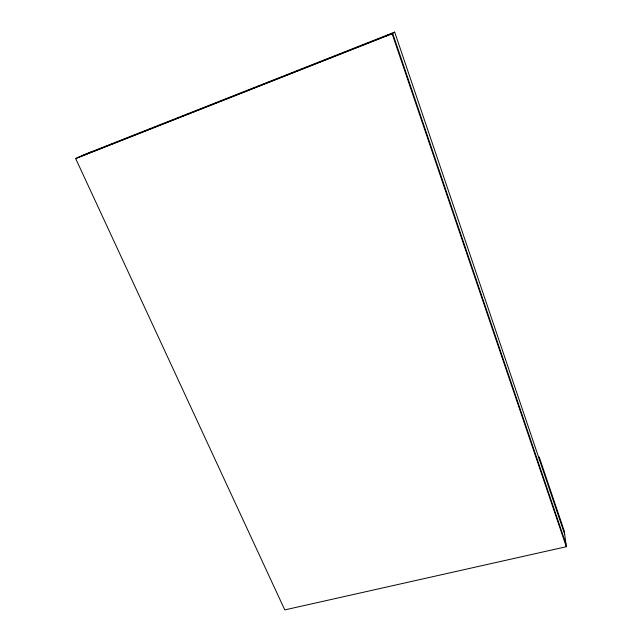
<?xml version="1.0" encoding="UTF-8"?>
<svg xmlns="http://www.w3.org/2000/svg" width="642" height="642" viewBox="0 0 642 642"><rect width="100%" height="100%" fill="white"/><g stroke="black" fill="none" stroke-linecap="round" stroke-linejoin="round"><path stroke-width="0.96" d="M539.513 459.881L539.224 457.016L564.254 531.006L566.324 546.719L284.783 609.9L75.676 158.566L392.134 33.737L394.686 32.1L564.671 534.208M385.986 36.024L388.129 34.692M75.676 158.566L85.45 154.144L394.686 32.1M83.251 155.452L90.835 152.018M77.77 157.619L392.679 33.384L565.971 544.039M392.134 33.737L566.324 546.719"/></g></svg>
